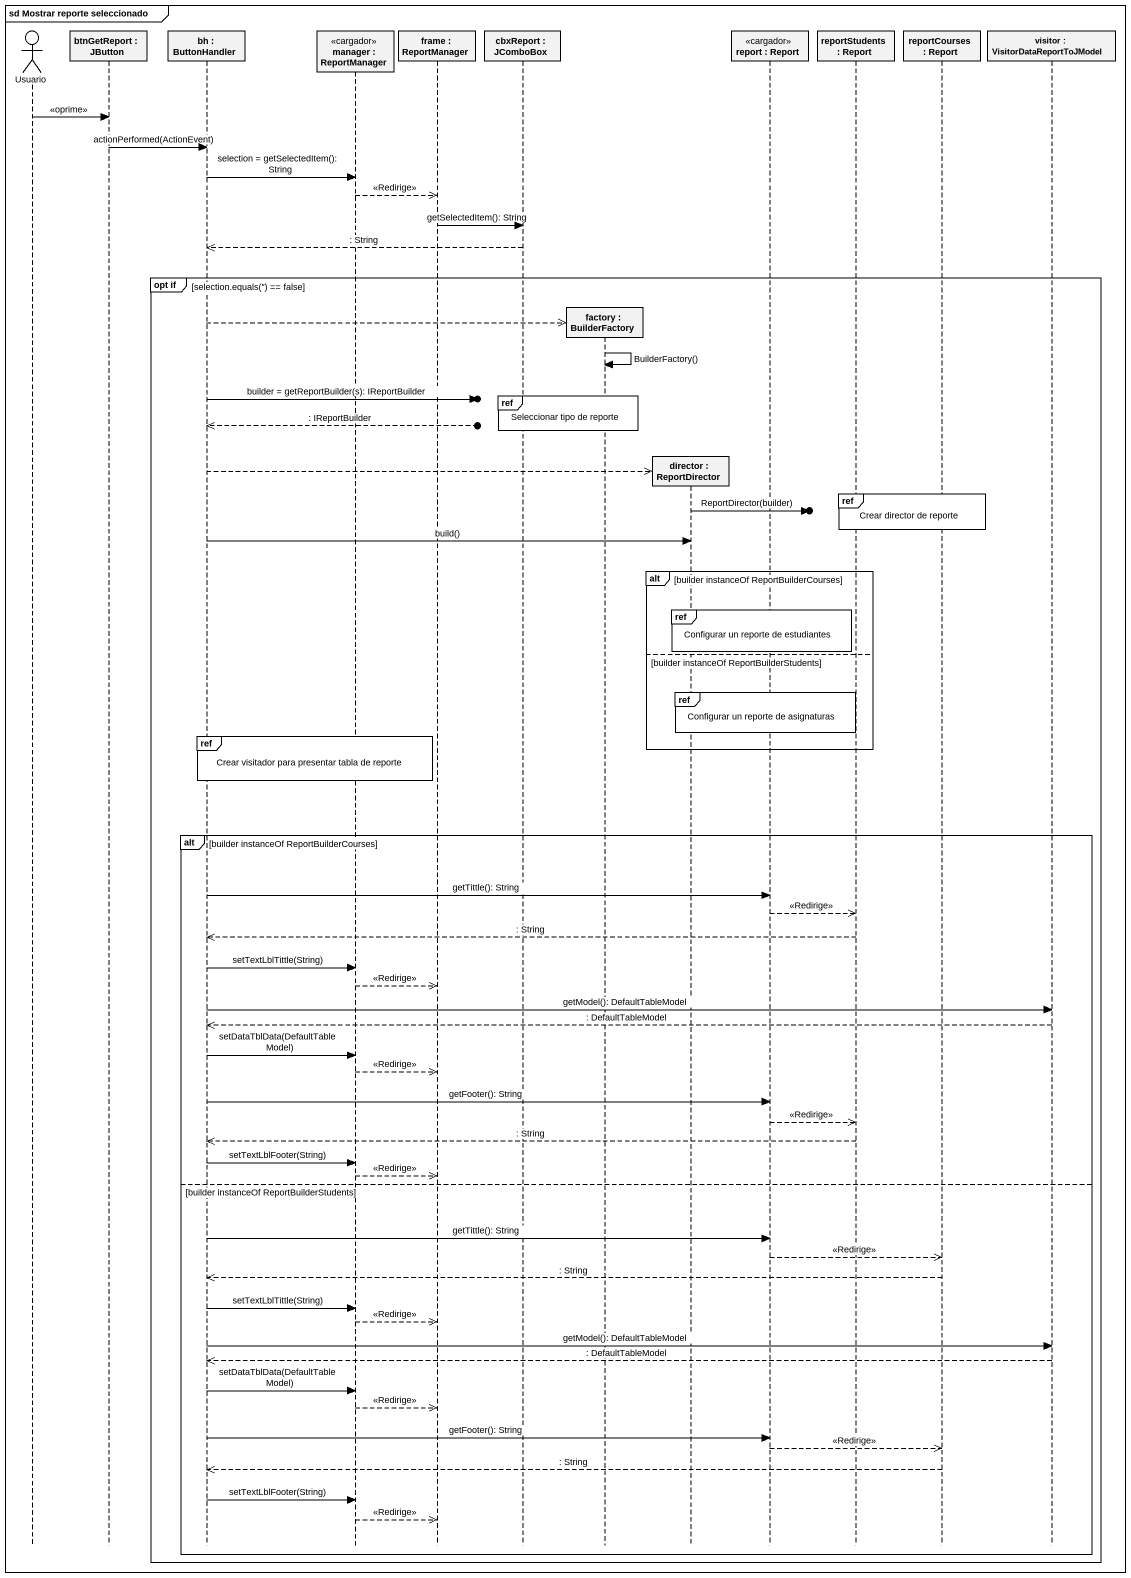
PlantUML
@startuml
mainframe sd Mostrar reporte seleccionado
hide footbox
actor Usuario
participant "btnGetReport : JButton" as btnGetReport
participant "bh : ButtonHandler" as bh
participant "manager : ReportManager" as manager <<cargador>>
participant "frame : ReportManager" as frame_
participant "cbxReport : JComboBox" as cbxReport
participant "factory : BuilderFactory" as factory
participant "director : ReportDirector" as director
participant "report : Report" as report <<cargador>>
participant "reportStudents : Report" as reportStudents
participant "reportCourses : Report" as reportCourses
participant "visitor : VisitorDataReportToJModel" as visitor

Usuario -> btnGetReport : <<oprime>>
btnGetReport -> bh : actionPerformed(ActionEvent)
bh -> manager : selection = getSelectedItem(): String
manager -->> frame_ : <<Redirige>>
frame_ -> cbxReport : getSelectedItem(): String
cbxReport -->> bh : : String
group opt if [selection.equals('') == false]
  bh -->> factory **
  factory -> factory : BuilderFactory()
  ref over cbxReport, factory : Seleccionar tipo de reporte
  bh ->o] : builder = getReportBuilder(s): IReportBuilder
  bh <<--o] : : IReportBuilder
  bh -->> director **
  ref over reportStudents, reportCourses : Crear director de reporte
  director ->o] : ReportDirector(builder)
  bh -> director : build()
  alt builder instanceOf ReportBuilderCourses
    ref over director, report : Configurar un reporte de estudiantes
  else builder instanceOf ReportBuilderStudents
    ref over director, report, reportStudents : Configurar un reporte de asignaturas
    ref over bh, manager : Crear visitador para presentar tabla de reporte
  end
  alt builder instanceOf ReportBuilderCourses
    bh -> report : getTittle(): String
    report -->> reportStudents : <<Redirige>>
    reportStudents -->> bh : : String
    bh -> manager : setTextLblTittle(String)
    manager -->> frame_ : <<Redirige>>
    bh -> visitor : getModel(): DefaultTableModel
    visitor -->> bh : : DefaultTableModel
    bh -> manager : setDataTblData(DefaultTableModel)
    manager -->> frame_ : <<Redirige>>
    bh -> report : getFooter(): String
    report -->> reportStudents : <<Redirige>>
    reportStudents -->> bh : : String
    bh -> manager : setTextLblFooter(String)
    manager -->> frame_ : <<Redirige>>
  else builder instanceOf ReportBuilderStudents
    bh -> report : getTittle(): String
    report -->> reportCourses : <<Redirige>>
    reportCourses -->> bh : : String
    bh -> manager : setTextLblTittle(String)
    manager -->> frame_ : <<Redirige>>
    bh -> visitor : getModel(): DefaultTableModel
    visitor -->> bh : : DefaultTableModel
    bh -> manager : setDataTblData(DefaultTableModel)
    manager -->> frame_ : <<Redirige>>
    bh -> report : getFooter(): String
    report -->> reportCourses : <<Redirige>>
    reportCourses -->> bh : : String
    bh -> manager : setTextLblFooter(String)
    manager -->> frame_ : <<Redirige>>
  end
end
@enduml
